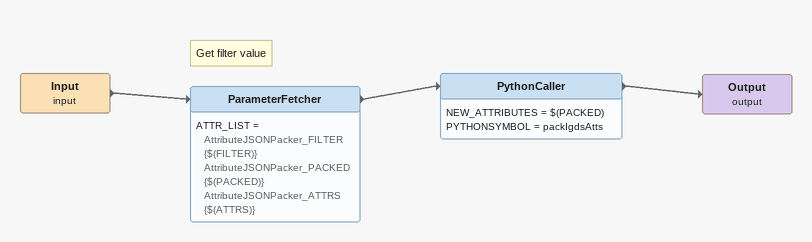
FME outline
Input (input)
    -> ParameterFetcher
Note: Get filter value
ParameterFetcher
    ATTR_LIST = AttributeJSONPacker_FILTER {$(FILTER)} AttributeJSONPacker_PACKED {$(PACKED)} AttributeJSONPacker_ATTRS {$(ATTRS)}
    -> PythonCaller
PythonCaller
    NEW_ATTRIBUTES = $(PACKED)
    PYTHONSYMBOL = packIgdsAtts
    -> Output (output)
Output (output)
